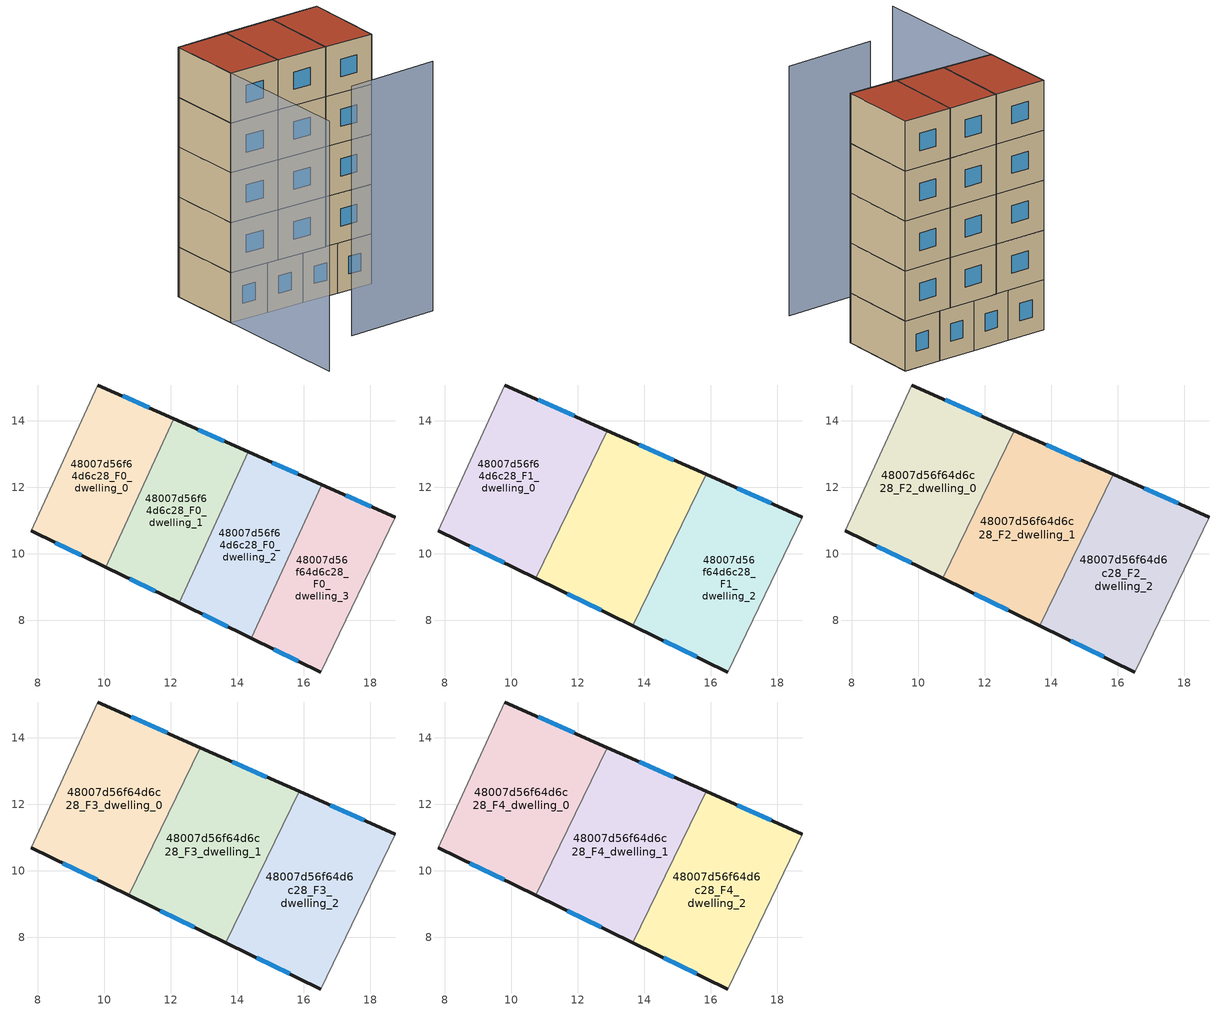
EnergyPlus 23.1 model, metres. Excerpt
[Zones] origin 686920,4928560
48007d56f64d6c28_F0_dwelling_0
 floor ground (EU_floor_Construction): 10.04,9.6 12.09,14.07 9.81,15.08 7.8,10.7 z0
 wall outside (EU_wall_Construction): 10.04,9.6 7.8,10.7 / 9.81,15.08 12.09,14.07 z0:3
 wall to 48007d56f64d6c28_F0_dwelling_1 (EU_wall_Construction): 12.09,14.07 10.04,9.6 z0:3
 wall adiabatic (EU_wall_Construction): 7.8,10.7 9.81,15.08 z0:3
 window (EU_Window_Construction): 9.31,9.96 8.53,10.34 / 10.55,14.75 11.35,14.4 z0.98:2.02
48007d56f64d6c28_F0_dwelling_1
 floor ground (EU_floor_Construction): 12.25,8.53 14.33,13.07 12.09,14.07 10.04,9.6 z0
 wall outside (EU_wall_Construction): 12.25,8.53 10.04,9.6 / 12.09,14.07 14.33,13.07 z0:3
 wall to 48007d56f64d6c28_F0_dwelling_2 (EU_wall_Construction): 14.33,13.07 12.25,8.53 z0:3
 window (EU_Window_Construction): 11.53,8.88 10.76,9.25 / 12.82,13.74 13.6,13.39 z0.98:2.02
48007d56f64d6c28_F0_dwelling_2
 floor ground (EU_floor_Construction): 14.42,7.47 16.54,12.09 14.33,13.07 12.25,8.53 z0
 wall outside (EU_wall_Construction): 14.42,7.47 12.25,8.53 / 14.33,13.07 16.54,12.09 z0:3
 wall to 48007d56f64d6c28_F0_dwelling_3 (EU_wall_Construction): 16.54,12.09 14.42,7.47 z0:3
 window (EU_Window_Construction): 13.71,7.81 12.96,8.18 / 15.05,12.75 15.82,12.41 z0.98:2.02
48007d56f64d6c28_F0_dwelling_3
 floor ground (EU_floor_Construction): 16.51,6.45 18.76,11.1 16.54,12.09 14.42,7.47 z0
 wall outside (EU_wall_Construction): 16.51,6.45 14.42,7.47 / 16.54,12.09 18.76,11.1 z0:3
 wall adiabatic (EU_wall_Construction): 18.76,11.1 16.51,6.45 z0:3
 window (EU_Window_Construction): 15.83,6.78 15.1,7.14 / 17.26,11.77 18.03,11.42 z0.98:2.02
48007d56f64d6c28_F1_dwelling_0
 floor to 48007d56f64d6c28_F0_dwelling_0 (EU_floor_Construction): 10.04,9.6 12.09,14.07 9.81,15.08 7.8,10.7 z3
 floor to 48007d56f64d6c28_F0_dwelling_1 (EU_floor_Construction): 10.74,9.27 12.89,13.71 12.09,14.07 10.04,9.6 z3
 wall outside (EU_wall_Construction): 10.74,9.26 7.8,10.7 / 9.81,15.08 12.89,13.71 z3:6
 wall to 48007d56f64d6c28_F1_dwelling_1 (EU_wall_Construction): 12.89,13.71 10.74,9.26 z3:6
 wall adiabatic (EU_wall_Construction): 7.8,10.7 9.81,15.08 z3:6
 window (EU_Window_Construction): 9.78,9.73 8.75,10.23 / 10.81,14.64 11.89,14.16 z3.98:5.02
48007d56f64d6c28_F1_dwelling_1
 floor to 48007d56f64d6c28_F0_dwelling_2 (EU_floor_Construction): 13.65,7.84 15.85,12.39 14.33,13.07 12.25,8.53 z3
 floor to 48007d56f64d6c28_F0_dwelling_1 (EU_floor_Construction): 12.25,8.53 14.33,13.07 12.89,13.71 10.74,9.27 z3
 wall outside (EU_wall_Construction): 13.65,7.84 10.74,9.26 / 12.89,13.71 15.85,12.39 z3:6
 wall to 48007d56f64d6c28_F1_dwelling_2 (EU_wall_Construction): 15.85,12.39 13.65,7.84 z3:6
 window (EU_Window_Construction): 12.71,8.3 11.69,8.8 / 13.85,13.28 14.89,12.82 z3.98:5.02
48007d56f64d6c28_F1_dwelling_2
 floor to 48007d56f64d6c28_F0_dwelling_3 (EU_floor_Construction): 16.51,6.45 18.76,11.1 16.54,12.09 14.42,7.47 z3
 floor to 48007d56f64d6c28_F0_dwelling_2 (EU_floor_Construction): 14.42,7.47 16.54,12.09 15.85,12.39 13.65,7.84 z3
 wall outside (EU_wall_Construction): 16.51,6.45 13.65,7.84 / 15.85,12.39 18.76,11.1 z3:6
 wall adiabatic (EU_wall_Construction): 18.76,11.1 16.51,6.45 z3:6
 window (EU_Window_Construction): 15.58,6.9 14.58,7.39 / 16.8,11.97 17.81,11.52 z3.98:5.02
48007d56f64d6c28_F2_dwelling_0
 floor to 48007d56f64d6c28_F1_dwelling_0 (EU_floor_Construction): 10.74,9.26 12.89,13.71 9.81,15.08 7.8,10.7 z6
 wall outside (EU_wall_Construction): 10.74,9.26 7.8,10.7 / 9.81,15.08 12.89,13.71 z6:9
 wall to 48007d56f64d6c28_F2_dwelling_1 (EU_wall_Construction): 12.89,13.71 10.74,9.26 z6:9
 wall adiabatic (EU_wall_Construction): 7.8,10.7 9.81,15.08 z6:9
 window (EU_Window_Construction): 9.78,9.73 8.75,10.23 / 10.81,14.64 11.89,14.16 z6.98:8.02
48007d56f64d6c28_F2_dwelling_1
 floor to 48007d56f64d6c28_F1_dwelling_1 (EU_floor_Construction): 13.65,7.84 15.85,12.39 12.89,13.71 10.74,9.26 z6
 wall outside (EU_wall_Construction): 13.65,7.84 10.74,9.26 / 12.89,13.71 15.85,12.39 z6:9
 wall to 48007d56f64d6c28_F2_dwelling_2 (EU_wall_Construction): 15.85,12.39 13.65,7.84 z6:9
 window (EU_Window_Construction): 12.71,8.3 11.69,8.8 / 13.85,13.28 14.89,12.82 z6.98:8.02
48007d56f64d6c28_F2_dwelling_2
 floor to 48007d56f64d6c28_F1_dwelling_2 (EU_floor_Construction): 16.51,6.45 18.76,11.1 15.85,12.39 13.65,7.84 z6
 wall outside (EU_wall_Construction): 16.51,6.45 13.65,7.84 / 15.85,12.39 18.76,11.1 z6:9
 wall adiabatic (EU_wall_Construction): 18.76,11.1 16.51,6.45 z6:9
 window (EU_Window_Construction): 15.58,6.9 14.58,7.39 / 16.8,11.97 17.81,11.52 z6.98:8.02
48007d56f64d6c28_F3_dwelling_0
 floor to 48007d56f64d6c28_F2_dwelling_0 (EU_floor_Construction): 10.74,9.26 12.89,13.71 9.81,15.08 7.8,10.7 z9
 wall outside (EU_wall_Construction): 10.74,9.26 7.8,10.7 / 9.81,15.08 12.89,13.71 z9:12
 wall to 48007d56f64d6c28_F3_dwelling_1 (EU_wall_Construction): 12.89,13.71 10.74,9.26 z9:12
 wall adiabatic (EU_wall_Construction): 7.8,10.7 9.81,15.08 z9:12
 window (EU_Window_Construction): 9.78,9.73 8.75,10.23 / 10.81,14.64 11.89,14.16 z9.98:11.02
48007d56f64d6c28_F3_dwelling_1
 floor to 48007d56f64d6c28_F2_dwelling_1 (EU_floor_Construction): 13.65,7.84 15.85,12.39 12.89,13.71 10.74,9.26 z9
 wall outside (EU_wall_Construction): 13.65,7.84 10.74,9.26 / 12.89,13.71 15.85,12.39 z9:12
 wall to 48007d56f64d6c28_F3_dwelling_2 (EU_wall_Construction): 15.85,12.39 13.65,7.84 z9:12
 window (EU_Window_Construction): 12.71,8.3 11.69,8.8 / 13.85,13.28 14.89,12.82 z9.98:11.02
48007d56f64d6c28_F3_dwelling_2
 floor to 48007d56f64d6c28_F2_dwelling_2 (EU_floor_Construction): 16.51,6.45 18.76,11.1 15.85,12.39 13.65,7.84 z9
 wall outside (EU_wall_Construction): 16.51,6.45 13.65,7.84 / 15.85,12.39 18.76,11.1 z9:12
 wall adiabatic (EU_wall_Construction): 18.76,11.1 16.51,6.45 z9:12
 window (EU_Window_Construction): 15.58,6.9 14.58,7.39 / 16.8,11.97 17.81,11.52 z9.98:11.02
48007d56f64d6c28_F4_dwelling_0
 floor to 48007d56f64d6c28_F3_dwelling_0 (EU_floor_Construction): 10.74,9.26 12.89,13.71 9.81,15.08 7.8,10.7 z12
 wall outside (EU_wall_Construction): 10.74,9.26 7.8,10.7 / 9.81,15.08 12.89,13.71 z12:15
 wall to 48007d56f64d6c28_F4_dwelling_1 (EU_wall_Construction): 12.89,13.71 10.74,9.26 z12:15
 wall adiabatic (EU_wall_Construction): 7.8,10.7 9.81,15.08 z12:15
 window (EU_Window_Construction): 9.78,9.73 8.75,10.23 / 10.81,14.64 11.89,14.16 z12.98:14.02
 roof outside (EU_roof_Construction): 12.89,13.71 10.74,9.26 7.8,10.7 9.81,15.08 z15
48007d56f64d6c28_F4_dwelling_1
 floor to 48007d56f64d6c28_F3_dwelling_1 (EU_floor_Construction): 13.65,7.84 15.85,12.39 12.89,13.71 10.74,9.26 z12
 wall outside (EU_wall_Construction): 13.65,7.84 10.74,9.26 / 12.89,13.71 15.85,12.39 z12:15
 wall to 48007d56f64d6c28_F4_dwelling_2 (EU_wall_Construction): 15.85,12.39 13.65,7.84 z12:15
 window (EU_Window_Construction): 12.71,8.3 11.69,8.8 / 13.85,13.28 14.89,12.82 z12.98:14.02
 roof outside (EU_roof_Construction): 15.85,12.39 13.65,7.84 10.74,9.26 12.89,13.71 z15
48007d56f64d6c28_F4_dwelling_2
 floor to 48007d56f64d6c28_F3_dwelling_2 (EU_floor_Construction): 16.51,6.45 18.76,11.1 15.85,12.39 13.65,7.84 z12
 wall outside (EU_wall_Construction): 16.51,6.45 13.65,7.84 / 15.85,12.39 18.76,11.1 z12:15
 wall adiabatic (EU_wall_Construction): 18.76,11.1 16.51,6.45 z12:15
 window (EU_Window_Construction): 15.58,6.9 14.58,7.39 / 16.8,11.97 17.81,11.52 z12.98:14.02
 roof outside (EU_roof_Construction): 18.76,11.1 16.51,6.45 13.65,7.84 15.85,12.39 z15
shading: 9.26,3.86 14.59,1.59 / 9.81,15.08 4.06,2.55 z0:15
[Building]
EU S2 Campaign: North Axis=0; Terrain=City; Solar Distribution=FullExterior
[Site:Location]
Bologna: Latitude=44.5; Longitude=11.25; Time Zone=1; Elevation=37
[SizingPeriod:WeatherFileDays]
AnnualSizingPeriod: Begin Month=1; Begin Day of Month=1; End Month=12; End Day of Month=31; Day of Week for Start Day=Monday; Use Weather File Daylight Saving Period=No; Use Weather File Rain and Snow Indicators=No
[MATERIAL]
EU_InternalMass_Material: Roughness=MediumRough; Thickness=0.1; Conductivity=1; Density=1800; Specific Heat=900; Thermal Absorptance=0.9; Solar Absorptance=0.7; Visible Absorptance=0.7
[MATERIAL:NOMASS] Roughness=MediumRough; Thermal Absorptance=0.9; Solar Absorptance=0.7; Visible Absorptance=0.7
Name | Thermal Resistance
EU_wall_NoMass | 0.905828
EU_roof_NoMass | 0.37593
EU_floor_NoMass | 0.67114
[WINDOWMATERIAL:SIMPLEGLAZINGSYSTEM]
EU_Window_SimpleGlazing: UFactor=4.52486; Solar Heat Gain Coefficient=0.85; Visible Transmittance=0.85
[CONSTRUCTION]
EU_wall_Construction: EU_wall_NoMass
EU_roof_Construction: EU_roof_NoMass
EU_floor_Construction: EU_floor_NoMass
EU_InternalMass_Construction: EU_InternalMass_Material
EU_Window_Construction: EU_Window_SimpleGlazing
[ZONE] Type=1; Multiplier=1; Ceiling Height=autocalculate; Floor Area=autocalculate; Part of Total Floor Area=Yes
Name | Volume
48007d56f64d6c28_F0_dwelling_0 | 36.4709
48007d56f64d6c28_F1_dwelling_0; 48007d56f64d6c28_F2_dwelling_0; 48007d56f64d6c28_F3_dwelling_0; 48007d56f64d6c28_F4_dwelling_0 | 48.6387
48007d56f64d6c28_F0_dwelling_1 | 36.468
48007d56f64d6c28_F1_dwelling_1; 48007d56f64d6c28_F2_dwelling_1; 48007d56f64d6c28_F3_dwelling_1; 48007d56f64d6c28_F4_dwelling_1; 48007d56f64d6c28_F1_dwelling_2; 48007d56f64d6c28_F2_dwelling_2; 48007d56f64d6c28_F3_dwelling_2; 48007d56f64d6c28_F4_dwelling_2 | 48.627
48007d56f64d6c28_F0_dwelling_2 | 36.4724
48007d56f64d6c28_F0_dwelling_3 | 36.4731
[INTERNALMASS] Construction=EU_InternalMass_Construction
Name | Zone or ZoneList | Surface Area
48007d56f64d6c28_F0_dwelling_0_EU_InternalMass | 48007d56f64d6c28_F0_dwelling_0 | 12.1568
48007d56f64d6c28_F0_dwelling_1_EU_InternalMass | 48007d56f64d6c28_F0_dwelling_1 | 12.1562
48007d56f64d6c28_F0_dwelling_2_EU_InternalMass | 48007d56f64d6c28_F0_dwelling_2 | 12.1574
48007d56f64d6c28_F0_dwelling_3_EU_InternalMass | 48007d56f64d6c28_F0_dwelling_3 | 12.1579
48007d56f64d6c28_F1_dwelling_0_EU_InternalMass | 48007d56f64d6c28_F1_dwelling_0 | 16.2126
48007d56f64d6c28_F1_dwelling_1_EU_InternalMass | 48007d56f64d6c28_F1_dwelling_1 | 16.209
48007d56f64d6c28_F1_dwelling_2_EU_InternalMass | 48007d56f64d6c28_F1_dwelling_2 | 16.2091
48007d56f64d6c28_F2_dwelling_0_EU_InternalMass | 48007d56f64d6c28_F2_dwelling_0 | 16.2126
48007d56f64d6c28_F2_dwelling_1_EU_InternalMass | 48007d56f64d6c28_F2_dwelling_1 | 16.209
48007d56f64d6c28_F2_dwelling_2_EU_InternalMass | 48007d56f64d6c28_F2_dwelling_2 | 16.2091
48007d56f64d6c28_F3_dwelling_0_EU_InternalMass | 48007d56f64d6c28_F3_dwelling_0 | 16.2126
48007d56f64d6c28_F3_dwelling_1_EU_InternalMass | 48007d56f64d6c28_F3_dwelling_1 | 16.209
48007d56f64d6c28_F3_dwelling_2_EU_InternalMass | 48007d56f64d6c28_F3_dwelling_2 | 16.2091
48007d56f64d6c28_F4_dwelling_0_EU_InternalMass | 48007d56f64d6c28_F4_dwelling_0 | 16.2126
48007d56f64d6c28_F4_dwelling_1_EU_InternalMass | 48007d56f64d6c28_F4_dwelling_1 | 16.209
48007d56f64d6c28_F4_dwelling_2_EU_InternalMass | 48007d56f64d6c28_F4_dwelling_2 | 16.2091
[OTHEREQUIPMENT] Fuel Type=Electricity; Design Level Calculation Method=Watts/Area; Power per Zone Floor Area=1; Fraction Latent=0; Fraction Radiant=0; Fraction Lost=0; Carbon Dioxide Generation Rate=0; EndUse Subcategory=EU_Step8_InternalGains
Name | Zone or ZoneList or Space or SpaceList | Schedule
EU_Step8_InternalGain_48007d56f64d6c28_F0_dwelling_0_f000 | 48007d56f64d6c28_F0_dwelling_0 | EU_Step8_GainSchedule_48007d56f64d6c28_F0_dwelling_0_f000
EU_Step8_InternalGain_48007d56f64d6c28_F0_dwelling_1_f000 | 48007d56f64d6c28_F0_dwelling_1 | EU_Step8_GainSchedule_48007d56f64d6c28_F0_dwelling_1_f000
EU_Step8_InternalGain_48007d56f64d6c28_F0_dwelling_2_f000 | 48007d56f64d6c28_F0_dwelling_2 | EU_Step8_GainSchedule_48007d56f64d6c28_F0_dwelling_2_f000
EU_Step8_InternalGain_48007d56f64d6c28_F0_dwelling_3_f000 | 48007d56f64d6c28_F0_dwelling_3 | EU_Step8_GainSchedule_48007d56f64d6c28_F0_dwelling_3_f000
EU_Step8_InternalGain_48007d56f64d6c28_F1_dwelling_0_f000 | 48007d56f64d6c28_F1_dwelling_0 | EU_Step8_GainSchedule_48007d56f64d6c28_F1_dwelling_0_f000
EU_Step8_InternalGain_48007d56f64d6c28_F1_dwelling_1_f000 | 48007d56f64d6c28_F1_dwelling_1 | EU_Step8_GainSchedule_48007d56f64d6c28_F1_dwelling_1_f000
EU_Step8_InternalGain_48007d56f64d6c28_F1_dwelling_2_f000 | 48007d56f64d6c28_F1_dwelling_2 | EU_Step8_GainSchedule_48007d56f64d6c28_F1_dwelling_2_f000
EU_Step8_InternalGain_48007d56f64d6c28_F2_dwelling_0_f000 | 48007d56f64d6c28_F2_dwelling_0 | EU_Step8_GainSchedule_48007d56f64d6c28_F2_dwelling_0_f000
EU_Step8_InternalGain_48007d56f64d6c28_F2_dwelling_1_f000 | 48007d56f64d6c28_F2_dwelling_1 | EU_Step8_GainSchedule_48007d56f64d6c28_F2_dwelling_1_f000
EU_Step8_InternalGain_48007d56f64d6c28_F2_dwelling_2_f000 | 48007d56f64d6c28_F2_dwelling_2 | EU_Step8_GainSchedule_48007d56f64d6c28_F2_dwelling_2_f000
EU_Step8_InternalGain_48007d56f64d6c28_F3_dwelling_0_f000 | 48007d56f64d6c28_F3_dwelling_0 | EU_Step8_GainSchedule_48007d56f64d6c28_F3_dwelling_0_f000
EU_Step8_InternalGain_48007d56f64d6c28_F3_dwelling_1_f000 | 48007d56f64d6c28_F3_dwelling_1 | EU_Step8_GainSchedule_48007d56f64d6c28_F3_dwelling_1_f000
EU_Step8_InternalGain_48007d56f64d6c28_F3_dwelling_2_f000 | 48007d56f64d6c28_F3_dwelling_2 | EU_Step8_GainSchedule_48007d56f64d6c28_F3_dwelling_2_f000
EU_Step8_InternalGain_48007d56f64d6c28_F4_dwelling_0_f000 | 48007d56f64d6c28_F4_dwelling_0 | EU_Step8_GainSchedule_48007d56f64d6c28_F4_dwelling_0_f000
EU_Step8_InternalGain_48007d56f64d6c28_F4_dwelling_1_f000 | 48007d56f64d6c28_F4_dwelling_1 | EU_Step8_GainSchedule_48007d56f64d6c28_F4_dwelling_1_f000
EU_Step8_InternalGain_48007d56f64d6c28_F4_dwelling_2_f000 | 48007d56f64d6c28_F4_dwelling_2 | EU_Step8_GainSchedule_48007d56f64d6c28_F4_dwelling_2_f000
[ZONEVENTILATION:DESIGNFLOWRATE] Schedule=EU_AlwaysOn; Design Flow Rate Calculation Method=AirChanges/Hour; Air Changes per Hour=0.73129; Ventilation Type=Natural; Fan Pressure Rise=0; Fan Total Efficiency=1; Constant Term Coefficient=1; Temperature Term Coefficient=0; Velocity Term Coefficient=0; Velocity Squared Term Coefficient=0; Minimum Indoor Temperature=-100; Maximum Indoor Temperature=100; Delta Temperature=-100; Minimum Outdoor Temperature=-100; Maximum Outdoor Temperature=100; Maximum Wind Speed=40
Name | Zone or ZoneList or Space or SpaceList
EU_ConstantAir_48007d56f64d6c28_F0_dwelling_0 | 48007d56f64d6c28_F0_dwelling_0
EU_ConstantAir_48007d56f64d6c28_F0_dwelling_1 | 48007d56f64d6c28_F0_dwelling_1
EU_ConstantAir_48007d56f64d6c28_F0_dwelling_2 | 48007d56f64d6c28_F0_dwelling_2
EU_ConstantAir_48007d56f64d6c28_F0_dwelling_3 | 48007d56f64d6c28_F0_dwelling_3
EU_ConstantAir_48007d56f64d6c28_F1_dwelling_0 | 48007d56f64d6c28_F1_dwelling_0
EU_ConstantAir_48007d56f64d6c28_F1_dwelling_1 | 48007d56f64d6c28_F1_dwelling_1
EU_ConstantAir_48007d56f64d6c28_F1_dwelling_2 | 48007d56f64d6c28_F1_dwelling_2
EU_ConstantAir_48007d56f64d6c28_F2_dwelling_0 | 48007d56f64d6c28_F2_dwelling_0
EU_ConstantAir_48007d56f64d6c28_F2_dwelling_1 | 48007d56f64d6c28_F2_dwelling_1
EU_ConstantAir_48007d56f64d6c28_F2_dwelling_2 | 48007d56f64d6c28_F2_dwelling_2
EU_ConstantAir_48007d56f64d6c28_F3_dwelling_0 | 48007d56f64d6c28_F3_dwelling_0
EU_ConstantAir_48007d56f64d6c28_F3_dwelling_1 | 48007d56f64d6c28_F3_dwelling_1
EU_ConstantAir_48007d56f64d6c28_F3_dwelling_2 | 48007d56f64d6c28_F3_dwelling_2
EU_ConstantAir_48007d56f64d6c28_F4_dwelling_0 | 48007d56f64d6c28_F4_dwelling_0
EU_ConstantAir_48007d56f64d6c28_F4_dwelling_1 | 48007d56f64d6c28_F4_dwelling_1
EU_ConstantAir_48007d56f64d6c28_F4_dwelling_2 | 48007d56f64d6c28_F4_dwelling_2
[HVACTEMPLATE:THERMOSTAT] Constant Heating Setpoint=20; Constant Cooling Setpoint=50
EU_HeatOnly_48007d56f64d6c28_F0_dwelling_0; EU_HeatOnly_48007d56f64d6c28_F0_dwelling_1; EU_HeatOnly_48007d56f64d6c28_F0_dwelling_2; EU_HeatOnly_48007d56f64d6c28_F0_dwelling_3; EU_HeatOnly_48007d56f64d6c28_F1_dwelling_0; EU_HeatOnly_48007d56f64d6c28_F1_dwelling_1; EU_HeatOnly_48007d56f64d6c28_F1_dwelling_2; EU_HeatOnly_48007d56f64d6c28_F2_dwelling_0; EU_HeatOnly_48007d56f64d6c28_F2_dwelling_1; EU_HeatOnly_48007d56f64d6c28_F2_dwelling_2; EU_HeatOnly_48007d56f64d6c28_F3_dwelling_0; EU_HeatOnly_48007d56f64d6c28_F3_dwelling_1; EU_HeatOnly_48007d56f64d6c28_F3_dwelling_2; EU_HeatOnly_48007d56f64d6c28_F4_dwelling_0; EU_HeatOnly_48007d56f64d6c28_F4_dwelling_1; EU_HeatOnly_48007d56f64d6c28_F4_dwelling_2
[HVACTEMPLATE:ZONE:IDEALLOADSAIRSYSTEM] System Availability Schedule=EU_AlwaysOn; Maximum Heating Supply Air Temperature=50; Minimum Cooling Supply Air Temperature=13; Maximum Heating Supply Air Humidity Ratio=0.0156; Minimum Cooling Supply Air Humidity Ratio=0.0077; Heating Limit=NoLimit; Cooling Limit=NoLimit; Heating Availability Schedule=EU_AlwaysOn; Cooling Availability Schedule=EU_CoolingOff; Dehumidification Control Type=ConstantSensibleHeatRatio; Cooling Sensible Heat Ratio=0.7; Dehumidification Setpoint=60; Humidification Control Type=None; Humidification Setpoint=30; Outdoor Air Method=None; Outdoor Air Flow Rate per Person=0.00944; Outdoor Air Flow Rate per Zone Floor Area=0; Outdoor Air Flow Rate per Zone=0; Demand Controlled Ventilation Type=None; Outdoor Air Economizer Type=NoEconomizer; Heat Recovery Type=None; Sensible Heat Recovery Effectiveness=0.7; Latent Heat Recovery Effectiveness=0.65
Name | Template Thermostat
48007d56f64d6c28_F0_dwelling_0 | EU_HeatOnly_48007d56f64d6c28_F0_dwelling_0
48007d56f64d6c28_F0_dwelling_1 | EU_HeatOnly_48007d56f64d6c28_F0_dwelling_1
48007d56f64d6c28_F0_dwelling_2 | EU_HeatOnly_48007d56f64d6c28_F0_dwelling_2
48007d56f64d6c28_F0_dwelling_3 | EU_HeatOnly_48007d56f64d6c28_F0_dwelling_3
48007d56f64d6c28_F1_dwelling_0 | EU_HeatOnly_48007d56f64d6c28_F1_dwelling_0
48007d56f64d6c28_F1_dwelling_1 | EU_HeatOnly_48007d56f64d6c28_F1_dwelling_1
48007d56f64d6c28_F1_dwelling_2 | EU_HeatOnly_48007d56f64d6c28_F1_dwelling_2
48007d56f64d6c28_F2_dwelling_0 | EU_HeatOnly_48007d56f64d6c28_F2_dwelling_0
48007d56f64d6c28_F2_dwelling_1 | EU_HeatOnly_48007d56f64d6c28_F2_dwelling_1
48007d56f64d6c28_F2_dwelling_2 | EU_HeatOnly_48007d56f64d6c28_F2_dwelling_2
48007d56f64d6c28_F3_dwelling_0 | EU_HeatOnly_48007d56f64d6c28_F3_dwelling_0
48007d56f64d6c28_F3_dwelling_1 | EU_HeatOnly_48007d56f64d6c28_F3_dwelling_1
48007d56f64d6c28_F3_dwelling_2 | EU_HeatOnly_48007d56f64d6c28_F3_dwelling_2
48007d56f64d6c28_F4_dwelling_0 | EU_HeatOnly_48007d56f64d6c28_F4_dwelling_0
48007d56f64d6c28_F4_dwelling_1 | EU_HeatOnly_48007d56f64d6c28_F4_dwelling_1
48007d56f64d6c28_F4_dwelling_2 | EU_HeatOnly_48007d56f64d6c28_F4_dwelling_2
[SIZING:ZONE] Zone Cooling Design Supply Air Temperature Input Method=SupplyAirTemperature; Zone Cooling Design Supply Air Temperature=13; Zone Heating Design Supply Air Temperature Input Method=SupplyAirTemperature; Zone Heating Design Supply Air Temperature=50; Zone Cooling Design Supply Air Humidity Ratio=0.008; Zone Heating Design Supply Air Humidity Ratio=0.008; Cooling Design Air Flow Method=DesignDay; Cooling Design Air Flow Rate=0; Cooling Minimum Air Flow per Zone Floor Area=0.000762; Cooling Minimum Air Flow=0; Cooling Minimum Air Flow Fraction=0.2; Heating Design Air Flow Method=DesignDay; Heating Design Air Flow Rate=0; Heating Maximum Air Flow per Zone Floor Area=0.002032; Heating Maximum Air Flow=0.141576; Heating Maximum Air Flow Fraction=0.3; Account for Dedicated Outdoor Air System=No; Dedicated Outdoor Air System Control Strategy=NeutralSupplyAir; Dedicated Outdoor Air Low Setpoint Temperature for Design=autosize; Dedicated Outdoor Air High Setpoint Temperature for Design=autosize; Zone Load Sizing Method=Sensible Load Only No Latent Load; Zone Latent Cooling Design Supply Air Humidity Ratio Input Method=HumidityRatioDifference; Zone Cooling Design Supply Air Humidity Ratio Difference=0.005; Zone Latent Heating Design Supply Air Humidity Ratio Input Method=HumidityRatioDifference; Zone Humidification Design Supply Air Humidity Ratio Difference=0.005
48007d56f64d6c28_F0_dwelling_0; 48007d56f64d6c28_F0_dwelling_1; 48007d56f64d6c28_F0_dwelling_2; 48007d56f64d6c28_F0_dwelling_3; 48007d56f64d6c28_F1_dwelling_0; 48007d56f64d6c28_F1_dwelling_1; 48007d56f64d6c28_F1_dwelling_2; 48007d56f64d6c28_F2_dwelling_0; 48007d56f64d6c28_F2_dwelling_1; 48007d56f64d6c28_F2_dwelling_2; 48007d56f64d6c28_F3_dwelling_0; 48007d56f64d6c28_F3_dwelling_1; 48007d56f64d6c28_F3_dwelling_2; 48007d56f64d6c28_F4_dwelling_0; 48007d56f64d6c28_F4_dwelling_1; 48007d56f64d6c28_F4_dwelling_2
[SCHEDULE:CONSTANT]
Name | Hourly Value
EU_AlwaysOn | 1
EU_CoolingOff | 0
[SCHEDULE:FILE] Column Number=1; Rows to Skip at Top=0; Number of Hours of Data=8760; Column Separator=Comma; Interpolate to Timestep=No; Minutes per Item=60; Adjust Schedule for Daylight Savings=Yes
Name | File
EU_Step8_GainSchedule_48007d56f64d6c28_F0_dwelling_0_f000 | ../../schedules/48007d56f64d6c28/48007d56f64d6c28_F0_dwelling_0_f000_gain.csv
EU_Step8_GainSchedule_48007d56f64d6c28_F0_dwelling_1_f000 | ../../schedules/48007d56f64d6c28/48007d56f64d6c28_F0_dwelling_1_f000_gain.csv
EU_Step8_GainSchedule_48007d56f64d6c28_F0_dwelling_2_f000 | ../../schedules/48007d56f64d6c28/48007d56f64d6c28_F0_dwelling_2_f000_gain.csv
EU_Step8_GainSchedule_48007d56f64d6c28_F0_dwelling_3_f000 | ../../schedules/48007d56f64d6c28/48007d56f64d6c28_F0_dwelling_3_f000_gain.csv
EU_Step8_GainSchedule_48007d56f64d6c28_F1_dwelling_0_f000 | ../../schedules/48007d56f64d6c28/48007d56f64d6c28_F1_dwelling_0_f000_gain.csv
EU_Step8_GainSchedule_48007d56f64d6c28_F1_dwelling_1_f000 | ../../schedules/48007d56f64d6c28/48007d56f64d6c28_F1_dwelling_1_f000_gain.csv
EU_Step8_GainSchedule_48007d56f64d6c28_F1_dwelling_2_f000 | ../../schedules/48007d56f64d6c28/48007d56f64d6c28_F1_dwelling_2_f000_gain.csv
EU_Step8_GainSchedule_48007d56f64d6c28_F2_dwelling_0_f000 | ../../schedules/48007d56f64d6c28/48007d56f64d6c28_F2_dwelling_0_f000_gain.csv
EU_Step8_GainSchedule_48007d56f64d6c28_F2_dwelling_1_f000 | ../../schedules/48007d56f64d6c28/48007d56f64d6c28_F2_dwelling_1_f000_gain.csv
EU_Step8_GainSchedule_48007d56f64d6c28_F2_dwelling_2_f000 | ../../schedules/48007d56f64d6c28/48007d56f64d6c28_F2_dwelling_2_f000_gain.csv
EU_Step8_GainSchedule_48007d56f64d6c28_F3_dwelling_0_f000 | ../../schedules/48007d56f64d6c28/48007d56f64d6c28_F3_dwelling_0_f000_gain.csv
EU_Step8_GainSchedule_48007d56f64d6c28_F3_dwelling_1_f000 | ../../schedules/48007d56f64d6c28/48007d56f64d6c28_F3_dwelling_1_f000_gain.csv
EU_Step8_GainSchedule_48007d56f64d6c28_F3_dwelling_2_f000 | ../../schedules/48007d56f64d6c28/48007d56f64d6c28_F3_dwelling_2_f000_gain.csv
EU_Step8_GainSchedule_48007d56f64d6c28_F4_dwelling_0_f000 | ../../schedules/48007d56f64d6c28/48007d56f64d6c28_F4_dwelling_0_f000_gain.csv
EU_Step8_GainSchedule_48007d56f64d6c28_F4_dwelling_1_f000 | ../../schedules/48007d56f64d6c28/48007d56f64d6c28_F4_dwelling_1_f000_gain.csv
EU_Step8_GainSchedule_48007d56f64d6c28_F4_dwelling_2_f000 | ../../schedules/48007d56f64d6c28/48007d56f64d6c28_F4_dwelling_2_f000_gain.csv
